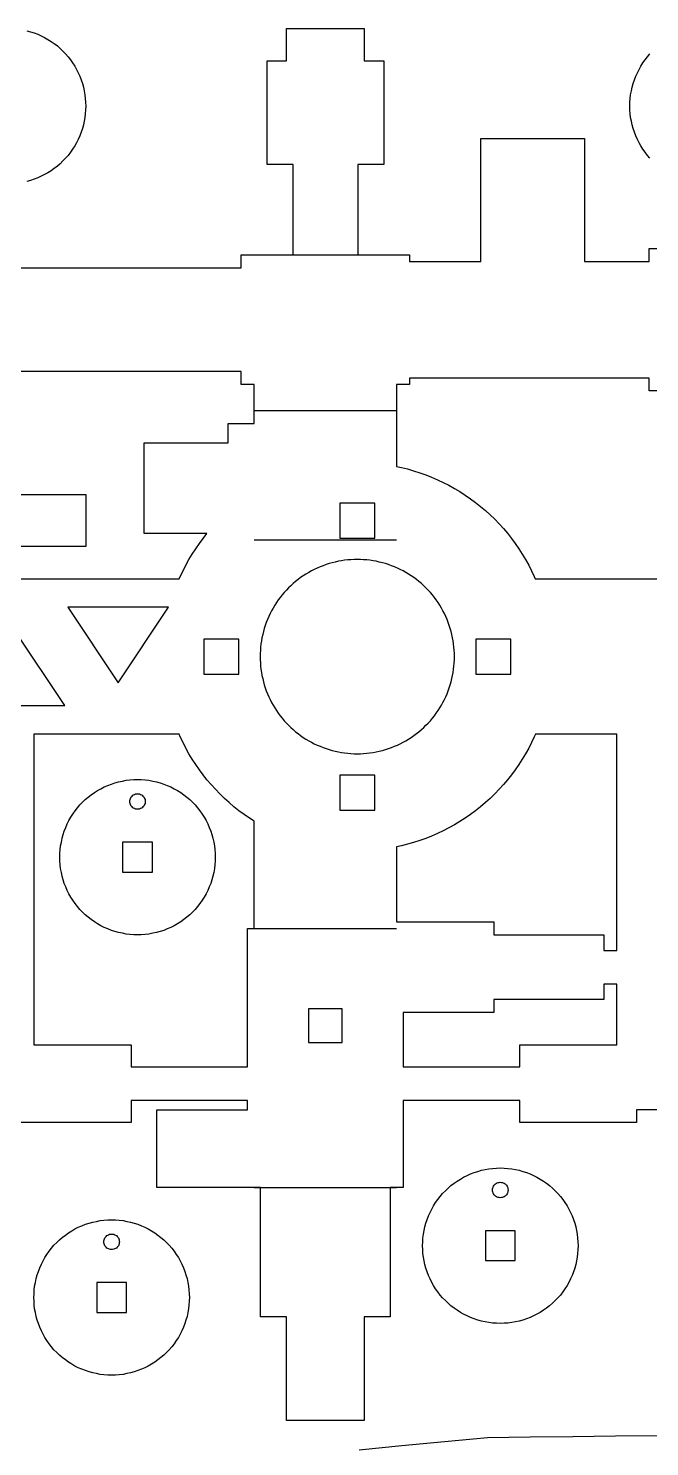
# Model space of a CAD drawing. Header units: millimetres. Extents: x 5 to 513, y 5 to 395.
# Drawn here: x 208.6 to 256.5, y 285.5 to 395 of the extents above; entities that cross this region are included whole.
import ezdxf

# ---------------------------------------------------------------- set-up
doc = ezdxf.new("R2010")
doc.units = ezdxf.units.MM
doc.layers.add('CUT', color=1, linetype='Continuous')
doc.layers.add('ENGRAVE', color=5, linetype='Continuous')

msp = doc.modelspace()

# ---------------------------------------------------------------- linework, layer by layer
at = {"layer": 'CUT'}
for points in [[(208, 376.5), (225, 376.5), (225, 377.5), (229, 377.5), (229, 384.5), (227, 384.5), (227, 392.5), (228.5, 392.5), (228.5, 395), (234.5, 395), (234.5, 392.5), (236, 392.5), (236, 384.5), (234, 384.5), (234, 377.5), (238, 377.5), (238, 377), (243.5, 377), (243.5, 386.5), (251.5, 386.5), (251.5, 377), (256.5, 377), (256.5, 378), (264.5, 378)], [(208.46, 394.82), (208.74, 394.74), (209.02, 394.65), (209.3, 394.54), (209.57, 394.42), (209.83, 394.29), (210.08, 394.15), (210.33, 393.99), (210.57, 393.82), (210.81, 393.64), (211.03, 393.45), (211.24, 393.24), (211.45, 393.03), (211.64, 392.81), (211.82, 392.57), (211.99, 392.33), (212.15, 392.08), (212.29, 391.83), (212.42, 391.57), (212.54, 391.3), (212.65, 391.02), (212.74, 390.74), (212.82, 390.46), (212.88, 390.17), (212.94, 389.88), (212.97, 389.59), (212.99, 389.29), (213, 389), (212.99, 388.71), (212.97, 388.41), (212.94, 388.12), (212.88, 387.83), (212.82, 387.54), (212.74, 387.26), (212.65, 386.98), (212.54, 386.7), (212.42, 386.43), (212.29, 386.17), (212.15, 385.92), (211.99, 385.67), (211.82, 385.43), (211.64, 385.19), (211.45, 384.97), (211.24, 384.76), (211.03, 384.55), (210.81, 384.36), (210.57, 384.18), (210.33, 384.01), (210.08, 383.85), (209.83, 383.71), (209.57, 383.58), (209.3, 383.46), (209.02, 383.35), (208.74, 383.26), (208.46, 383.18)], [(256.55, 384.97), (256.36, 385.19), (256.18, 385.43), (256.01, 385.67), (255.85, 385.92), (255.71, 386.17), (255.58, 386.43), (255.46, 386.7), (255.35, 386.98), (255.26, 387.26), (255.18, 387.54), (255.12, 387.83), (255.06, 388.12), (255.03, 388.41), (255.01, 388.71), (255, 389), (255.01, 389.29), (255.03, 389.59), (255.06, 389.88), (255.12, 390.17), (255.18, 390.46), (255.26, 390.74), (255.35, 391.02), (255.46, 391.3), (255.58, 391.57), (255.71, 391.83), (255.85, 392.08), (256.01, 392.33), (256.18, 392.57), (256.36, 392.81), (256.55, 393.03)], [(172, 352.5), (220.22, 352.5), (220.3, 352.68), (220.51, 353.12), (220.73, 353.56), (220.97, 353.99), (221.22, 354.41), (221.49, 354.82), (221.77, 355.23), (222.06, 355.62), (222.36, 356), (217.5, 356), (217.5, 363), (224, 363), (224, 364.5), (226, 364.5), (226, 367.5), (225, 367.5), (225, 368.5), (208, 368.5)], [(264.5, 367), (256.5, 367), (256.5, 368), (238, 368), (238, 367.5), (237, 367.5), (237, 361.18), (237.37, 361.1), (237.84, 360.98), (238.31, 360.84), (238.78, 360.69), (239.24, 360.53), (239.7, 360.35), (240.15, 360.15), (240.59, 359.94), (241.03, 359.72), (241.46, 359.48), (241.88, 359.23), (242.29, 358.96), (242.7, 358.68), (243.09, 358.39), (243.48, 358.09), (243.85, 357.77), (244.21, 357.44), (244.57, 357.1), (244.91, 356.74), (245.24, 356.38), (245.56, 356.01), (245.86, 355.62), (246.15, 355.23), (246.43, 354.82), (246.7, 354.41), (246.95, 353.99), (247.19, 353.56), (247.41, 353.12), (247.62, 352.68), (247.7, 352.5), (291, 352.5)], [(206, 359), (212.96, 359), (213, 359), (213, 358.96), (213, 355.04), (213, 355), (212.96, 355), (193.04, 355)], [(259, 311.5), (255.5, 311.5), (255.5, 310.5), (246.5, 310.5), (246.5, 312.2), (237.5, 312.2), (237.5, 305.5), (236.5, 305.5), (236.5, 295.5), (234.5, 295.5), (234.5, 287.5), (228.5, 287.5), (228.5, 295.5), (226.5, 295.5), (226.5, 305.5), (225.5, 305.5), (218.5, 305.5), (218.5, 311.5), (225.5, 311.5), (225.5, 312.2), (216.5, 312.2), (216.5, 310.5), (207.5, 310.5)], [(234.1, 285.24), (237.4, 285.56), (240.7, 285.88), (244, 286.2), (247.3, 286.24), (250.6, 286.27), (253.9, 286.31), (257.2, 286.34)]]:
    msp.add_lwpolyline(points, dxfattribs=at)
for points in [[(235.31, 358.34), (232.61, 358.34), (232.61, 355.64), (235.31, 355.64)], [(241.36, 347.71), (241.32, 347.95), (241.26, 348.19), (241.2, 348.43), (241.14, 348.67), (241.06, 348.9), (240.98, 349.13), (240.89, 349.36), (240.79, 349.59), (240.69, 349.81), (240.57, 350.03), (240.46, 350.24), (240.33, 350.45), (240.2, 350.66), (240.06, 350.86), (239.91, 351.06), (239.76, 351.25), (239.6, 351.44), (239.43, 351.62), (239.26, 351.79), (239.09, 351.96), (238.91, 352.13), (238.72, 352.29), (238.53, 352.44), (238.33, 352.59), (238.13, 352.73), (237.92, 352.86), (237.71, 352.99), (237.5, 353.1), (237.28, 353.22), (237.06, 353.32), (236.83, 353.42), (236.6, 353.51), (236.37, 353.59), (236.14, 353.67), (235.9, 353.73), (235.66, 353.79), (235.42, 353.85), (235.18, 353.89), (234.94, 353.93), (234.7, 353.95), (234.45, 353.97), (234.21, 353.99), (233.96, 353.99), (233.71, 353.99), (233.47, 353.97), (233.22, 353.95), (232.98, 353.93), (232.74, 353.89), (232.5, 353.85), (232.26, 353.79), (232.02, 353.73), (231.78, 353.67), (231.55, 353.59), (231.32, 353.51), (231.09, 353.42), (230.86, 353.32), (230.64, 353.22), (230.42, 353.1), (230.21, 352.99), (230, 352.86), (229.79, 352.73), (229.59, 352.59), (229.39, 352.44), (229.2, 352.29), (229.01, 352.13), (228.83, 351.96), (228.66, 351.79), (228.49, 351.62), (228.32, 351.44), (228.16, 351.25), (228.01, 351.06), (227.86, 350.86), (227.72, 350.66), (227.59, 350.45), (227.46, 350.24), (227.35, 350.03), (227.23, 349.81), (227.13, 349.59), (227.03, 349.36), (226.94, 349.13), (226.86, 348.9), (226.78, 348.67), (226.72, 348.43), (226.66, 348.19), (226.6, 347.95), (226.56, 347.71), (226.52, 347.47), (226.5, 347.23), (226.48, 346.98), (226.46, 346.74), (226.46, 346.49), (226.46, 346.24), (226.48, 346), (226.5, 345.75), (226.52, 345.51), (226.56, 345.27), (226.6, 345.03), (226.66, 344.79), (226.72, 344.55), (226.78, 344.31), (226.86, 344.08), (226.94, 343.85), (227.03, 343.62), (227.13, 343.39), (227.23, 343.17), (227.35, 342.95), (227.46, 342.74), (227.59, 342.53), (227.72, 342.32), (227.86, 342.12), (228.01, 341.92), (228.16, 341.73), (228.32, 341.54), (228.49, 341.36), (228.66, 341.19), (228.83, 341.02), (229.01, 340.85), (229.2, 340.69), (229.39, 340.54), (229.59, 340.39), (229.79, 340.25), (230, 340.12), (230.21, 339.99), (230.42, 339.88), (230.64, 339.76), (230.86, 339.66), (231.09, 339.56), (231.32, 339.47), (231.55, 339.39), (231.78, 339.31), (232.02, 339.25), (232.26, 339.19), (232.5, 339.13), (232.74, 339.09), (232.98, 339.05), (233.22, 339.03), (233.47, 339.01), (233.71, 338.99), (233.96, 338.99), (234.21, 338.99), (234.45, 339.01), (234.7, 339.03), (234.94, 339.05), (235.18, 339.09), (235.42, 339.13), (235.66, 339.19), (235.9, 339.25), (236.14, 339.31), (236.37, 339.39), (236.6, 339.47), (236.83, 339.56), (237.06, 339.66), (237.28, 339.76), (237.5, 339.88), (237.71, 339.99), (237.92, 340.12), (238.13, 340.25), (238.33, 340.39), (238.53, 340.54), (238.72, 340.69), (238.91, 340.85), (239.09, 341.02), (239.26, 341.19), (239.43, 341.36), (239.6, 341.54), (239.76, 341.73), (239.91, 341.92), (240.06, 342.12), (240.2, 342.32), (240.33, 342.53), (240.46, 342.74), (240.57, 342.95), (240.69, 343.17), (240.79, 343.39), (240.89, 343.62), (240.98, 343.85), (241.06, 344.08), (241.14, 344.31), (241.2, 344.55), (241.26, 344.79), (241.32, 345.03), (241.36, 345.27), (241.4, 345.51), (241.42, 345.75), (241.44, 346), (241.46, 346.24), (241.46, 346.49), (241.46, 346.74), (241.44, 346.98), (241.42, 347.23), (241.4, 347.47)], [(211.61, 350.3), (215.5, 344.47), (219.39, 350.3)], [(203.61, 342.7), (211.39, 342.7), (207.5, 348.53)], [(224.81, 345.14), (224.81, 347.84), (222.11, 347.84), (222.11, 345.14)], [(243.11, 347.84), (243.11, 345.14), (245.81, 345.14), (245.81, 347.84)], [(224.07, 335.21), (223.71, 335.54), (223.35, 335.88), (223.01, 336.24), (222.68, 336.6), (222.36, 336.97), (222.06, 337.36), (221.77, 337.75), (221.49, 338.16), (221.22, 338.57), (220.97, 338.99), (220.73, 339.42), (220.51, 339.86), (220.3, 340.3), (220.21, 340.5), (209, 340.5), (209, 316.5), (216.5, 316.5), (216.5, 314.8), (225.5, 314.8), (225.5, 325.5), (226, 325.5), (226, 333.78), (225.63, 334.02), (225.22, 334.3), (224.83, 334.59), (224.44, 334.89)], [(244.57, 335.88), (244.21, 335.54), (243.85, 335.21), (243.48, 334.89), (243.09, 334.59), (242.7, 334.3), (242.29, 334.02), (241.88, 333.75), (241.46, 333.5), (241.03, 333.26), (240.59, 333.04), (240.15, 332.83), (239.7, 332.63), (239.24, 332.45), (238.78, 332.29), (238.31, 332.14), (237.84, 332), (237.37, 331.88), (237, 331.8), (237, 326), (244.5, 326), (244.5, 325), (253, 325), (253, 323.8), (254, 323.8), (254, 340.5), (247.71, 340.5), (247.62, 340.3), (247.41, 339.86), (247.19, 339.42), (246.95, 338.99), (246.7, 338.57), (246.43, 338.16), (246.15, 337.75), (245.86, 337.36), (245.56, 336.97), (245.24, 336.6), (244.91, 336.24)], [(232.61, 334.64), (235.31, 334.64), (235.31, 337.34), (232.61, 337.34)], [(222.99, 330.71), (222.97, 330.41), (222.94, 330.12), (222.88, 329.83), (222.82, 329.54), (222.74, 329.26), (222.65, 328.98), (222.54, 328.7), (222.42, 328.43), (222.29, 328.17), (222.15, 327.92), (221.99, 327.67), (221.82, 327.43), (221.64, 327.19), (221.45, 326.97), (221.24, 326.76), (221.03, 326.55), (220.81, 326.36), (220.57, 326.18), (220.33, 326.01), (220.08, 325.85), (219.83, 325.71), (219.57, 325.58), (219.3, 325.46), (219.02, 325.35), (218.74, 325.26), (218.46, 325.18), (218.17, 325.12), (217.88, 325.06), (217.59, 325.03), (217.29, 325.01), (217, 325), (216.71, 325.01), (216.41, 325.03), (216.12, 325.06), (215.83, 325.12), (215.54, 325.18), (215.26, 325.26), (214.98, 325.35), (214.7, 325.46), (214.43, 325.58), (214.17, 325.71), (213.92, 325.85), (213.67, 326.01), (213.43, 326.18), (213.19, 326.36), (212.97, 326.55), (212.76, 326.76), (212.55, 326.97), (212.36, 327.19), (212.18, 327.43), (212.01, 327.67), (211.85, 327.92), (211.71, 328.17), (211.58, 328.43), (211.46, 328.7), (211.35, 328.98), (211.26, 329.26), (211.18, 329.54), (211.12, 329.83), (211.06, 330.12), (211.03, 330.41), (211.01, 330.71), (211, 331), (211.01, 331.29), (211.03, 331.59), (211.06, 331.88), (211.12, 332.17), (211.18, 332.46), (211.26, 332.74), (211.35, 333.02), (211.46, 333.3), (211.58, 333.57), (211.71, 333.83), (211.85, 334.08), (212.01, 334.33), (212.18, 334.57), (212.36, 334.81), (212.55, 335.03), (212.76, 335.24), (212.97, 335.45), (213.19, 335.64), (213.43, 335.82), (213.67, 335.99), (213.92, 336.15), (214.17, 336.29), (214.43, 336.42), (214.7, 336.54), (214.98, 336.65), (215.26, 336.74), (215.54, 336.82), (215.83, 336.88), (216.12, 336.94), (216.41, 336.97), (216.71, 336.99), (217, 337), (217.29, 336.99), (217.59, 336.97), (217.88, 336.94), (218.17, 336.88), (218.46, 336.82), (218.74, 336.74), (219.02, 336.65), (219.3, 336.54), (219.57, 336.42), (219.83, 336.29), (220.08, 336.15), (220.33, 335.99), (220.57, 335.82), (220.81, 335.64), (221.03, 335.45), (221.24, 335.24), (221.45, 335.03), (221.64, 334.81), (221.82, 334.57), (221.99, 334.33), (222.15, 334.08), (222.29, 333.83), (222.42, 333.57), (222.54, 333.3), (222.65, 333.02), (222.74, 332.74), (222.82, 332.46), (222.88, 332.17), (222.94, 331.88), (222.97, 331.59), (222.99, 331.29), (223, 331)], [(218.15, 332.15), (215.85, 332.15), (215.85, 329.85), (218.15, 329.85)], [(246.5, 316.5), (254, 316.5), (254, 321.2), (253, 321.2), (253, 320), (244.5, 320), (244.5, 319), (237.5, 319), (237.5, 314.8), (246.5, 314.8)], [(230.2, 319.3), (230.2, 316.7), (232.8, 316.7), (232.8, 319.3)], [(250.99, 300.71), (250.97, 300.41), (250.94, 300.12), (250.88, 299.83), (250.82, 299.54), (250.74, 299.26), (250.65, 298.98), (250.54, 298.7), (250.42, 298.43), (250.29, 298.17), (250.15, 297.92), (249.99, 297.67), (249.82, 297.43), (249.64, 297.19), (249.45, 296.97), (249.24, 296.76), (249.03, 296.55), (248.81, 296.36), (248.57, 296.18), (248.33, 296.01), (248.08, 295.85), (247.83, 295.71), (247.57, 295.58), (247.3, 295.46), (247.02, 295.35), (246.74, 295.26), (246.46, 295.18), (246.17, 295.12), (245.88, 295.06), (245.59, 295.03), (245.29, 295.01), (245, 295), (244.71, 295.01), (244.41, 295.03), (244.12, 295.06), (243.83, 295.12), (243.54, 295.18), (243.26, 295.26), (242.98, 295.35), (242.7, 295.46), (242.43, 295.58), (242.17, 295.71), (241.92, 295.85), (241.67, 296.01), (241.43, 296.18), (241.19, 296.36), (240.97, 296.55), (240.76, 296.76), (240.55, 296.97), (240.36, 297.19), (240.18, 297.43), (240.01, 297.67), (239.85, 297.92), (239.71, 298.17), (239.58, 298.43), (239.46, 298.7), (239.35, 298.98), (239.26, 299.26), (239.18, 299.54), (239.12, 299.83), (239.06, 300.12), (239.03, 300.41), (239.01, 300.71), (239, 301), (239.01, 301.29), (239.03, 301.59), (239.06, 301.88), (239.12, 302.17), (239.18, 302.46), (239.26, 302.74), (239.35, 303.02), (239.46, 303.3), (239.58, 303.57), (239.71, 303.83), (239.85, 304.08), (240.01, 304.33), (240.18, 304.57), (240.36, 304.81), (240.55, 305.03), (240.76, 305.24), (240.97, 305.45), (241.19, 305.64), (241.43, 305.82), (241.67, 305.99), (241.92, 306.15), (242.17, 306.29), (242.43, 306.42), (242.7, 306.54), (242.98, 306.65), (243.26, 306.74), (243.54, 306.82), (243.83, 306.88), (244.12, 306.94), (244.41, 306.97), (244.71, 306.99), (245, 307), (245.29, 306.99), (245.59, 306.97), (245.88, 306.94), (246.17, 306.88), (246.46, 306.82), (246.74, 306.74), (247.02, 306.65), (247.3, 306.54), (247.57, 306.42), (247.83, 306.29), (248.08, 306.15), (248.33, 305.99), (248.57, 305.82), (248.81, 305.64), (249.03, 305.45), (249.24, 305.24), (249.45, 305.03), (249.64, 304.81), (249.82, 304.57), (249.99, 304.33), (250.15, 304.08), (250.29, 303.83), (250.42, 303.57), (250.54, 303.3), (250.65, 303.02), (250.74, 302.74), (250.82, 302.46), (250.88, 302.17), (250.94, 301.88), (250.97, 301.59), (250.99, 301.29), (251, 301)], [(220.99, 296.71), (220.97, 296.41), (220.94, 296.12), (220.88, 295.83), (220.82, 295.54), (220.74, 295.26), (220.65, 294.98), (220.54, 294.7), (220.42, 294.43), (220.29, 294.17), (220.15, 293.92), (219.99, 293.67), (219.82, 293.43), (219.64, 293.19), (219.45, 292.97), (219.24, 292.76), (219.03, 292.55), (218.81, 292.36), (218.57, 292.18), (218.33, 292.01), (218.08, 291.85), (217.83, 291.71), (217.57, 291.58), (217.3, 291.46), (217.02, 291.35), (216.74, 291.26), (216.46, 291.18), (216.17, 291.12), (215.88, 291.06), (215.59, 291.03), (215.29, 291.01), (215, 291), (214.71, 291.01), (214.41, 291.03), (214.12, 291.06), (213.83, 291.12), (213.54, 291.18), (213.26, 291.26), (212.98, 291.35), (212.7, 291.46), (212.43, 291.58), (212.17, 291.71), (211.92, 291.85), (211.67, 292.01), (211.43, 292.18), (211.19, 292.36), (210.97, 292.55), (210.76, 292.76), (210.55, 292.97), (210.36, 293.19), (210.18, 293.43), (210.01, 293.67), (209.85, 293.92), (209.71, 294.17), (209.58, 294.43), (209.46, 294.7), (209.35, 294.98), (209.26, 295.26), (209.18, 295.54), (209.12, 295.83), (209.06, 296.12), (209.03, 296.41), (209.01, 296.71), (209, 297), (209.01, 297.29), (209.03, 297.59), (209.06, 297.88), (209.12, 298.17), (209.18, 298.46), (209.26, 298.74), (209.35, 299.02), (209.46, 299.3), (209.58, 299.57), (209.71, 299.83), (209.85, 300.08), (210.01, 300.33), (210.18, 300.57), (210.36, 300.81), (210.55, 301.03), (210.76, 301.24), (210.97, 301.45), (211.19, 301.64), (211.43, 301.82), (211.67, 301.99), (211.92, 302.15), (212.17, 302.29), (212.43, 302.42), (212.7, 302.54), (212.98, 302.65), (213.26, 302.74), (213.54, 302.82), (213.83, 302.88), (214.12, 302.94), (214.41, 302.97), (214.71, 302.99), (215, 303), (215.29, 302.99), (215.59, 302.97), (215.88, 302.94), (216.17, 302.88), (216.46, 302.82), (216.74, 302.74), (217.02, 302.65), (217.3, 302.54), (217.57, 302.42), (217.83, 302.29), (218.08, 302.15), (218.33, 301.99), (218.57, 301.82), (218.81, 301.64), (219.03, 301.45), (219.24, 301.24), (219.45, 301.03), (219.64, 300.81), (219.82, 300.57), (219.99, 300.33), (220.15, 300.08), (220.29, 299.83), (220.42, 299.57), (220.54, 299.3), (220.65, 299.02), (220.74, 298.74), (220.82, 298.46), (220.88, 298.17), (220.94, 297.88), (220.97, 297.59), (220.99, 297.29), (221, 297)], [(246.15, 302.15), (243.85, 302.15), (243.85, 299.85), (246.15, 299.85)], [(216.15, 298.15), (213.85, 298.15), (213.85, 295.85), (216.15, 295.85)]]:
    msp.add_lwpolyline(points, close=True, dxfattribs=at)
at = {"layer": 'ENGRAVE'}
for points in [[(226, 377.5), (237, 377.5)], [(226, 365.5), (237, 365.5)], [(226, 355.5), (237, 355.5)], [(217.6, 335.3), (217.59, 335.22), (217.58, 335.14), (217.55, 335.07), (217.52, 335), (217.48, 334.93), (217.42, 334.88), (217.37, 334.82), (217.3, 334.78), (217.23, 334.75), (217.16, 334.72), (217.08, 334.71), (217, 334.7), (216.92, 334.71), (216.84, 334.72), (216.77, 334.75), (216.7, 334.78), (216.63, 334.82), (216.58, 334.88), (216.52, 334.93), (216.48, 335), (216.45, 335.07), (216.42, 335.14), (216.41, 335.22), (216.4, 335.3), (216.41, 335.38), (216.42, 335.46), (216.45, 335.53), (216.48, 335.6), (216.52, 335.67), (216.58, 335.72), (216.63, 335.78), (216.7, 335.82), (216.77, 335.85), (216.84, 335.88), (216.92, 335.89), (217, 335.9), (217.08, 335.89), (217.16, 335.88), (217.23, 335.85), (217.3, 335.82), (217.37, 335.78), (217.42, 335.72), (217.48, 335.67), (217.52, 335.6), (217.55, 335.53), (217.58, 335.46), (217.59, 335.38), (217.6, 335.3)], [(226, 325.5), (237, 325.5)], [(245.6, 305.3), (245.59, 305.22), (245.58, 305.14), (245.55, 305.07), (245.52, 305), (245.48, 304.93), (245.42, 304.88), (245.37, 304.82), (245.3, 304.78), (245.23, 304.75), (245.16, 304.72), (245.08, 304.71), (245, 304.7), (244.92, 304.71), (244.84, 304.72), (244.77, 304.75), (244.7, 304.78), (244.63, 304.82), (244.58, 304.88), (244.52, 304.93), (244.48, 305), (244.45, 305.07), (244.42, 305.14), (244.41, 305.22), (244.4, 305.3), (244.41, 305.38), (244.42, 305.46), (244.45, 305.53), (244.48, 305.6), (244.52, 305.67), (244.58, 305.72), (244.63, 305.78), (244.7, 305.82), (244.77, 305.85), (244.84, 305.88), (244.92, 305.89), (245, 305.9), (245.08, 305.89), (245.16, 305.88), (245.23, 305.85), (245.3, 305.82), (245.37, 305.78), (245.42, 305.72), (245.48, 305.67), (245.52, 305.6), (245.55, 305.53), (245.58, 305.46), (245.59, 305.38), (245.6, 305.3)], [(226, 305.5), (237, 305.5)], [(215.6, 301.3), (215.59, 301.22), (215.58, 301.14), (215.55, 301.07), (215.52, 301), (215.48, 300.93), (215.42, 300.88), (215.37, 300.82), (215.3, 300.78), (215.23, 300.75), (215.16, 300.72), (215.08, 300.71), (215, 300.7), (214.92, 300.71), (214.84, 300.72), (214.77, 300.75), (214.7, 300.78), (214.63, 300.82), (214.58, 300.88), (214.52, 300.93), (214.48, 301), (214.45, 301.07), (214.42, 301.14), (214.41, 301.22), (214.4, 301.3), (214.41, 301.38), (214.42, 301.46), (214.45, 301.53), (214.48, 301.6), (214.52, 301.67), (214.58, 301.72), (214.63, 301.78), (214.7, 301.82), (214.77, 301.85), (214.84, 301.88), (214.92, 301.89), (215, 301.9), (215.08, 301.89), (215.16, 301.88), (215.23, 301.85), (215.3, 301.82), (215.37, 301.78), (215.42, 301.72), (215.48, 301.67), (215.52, 301.6), (215.55, 301.53), (215.58, 301.46), (215.59, 301.38), (215.6, 301.3)]]:
    msp.add_lwpolyline(points, dxfattribs=at)

doc.saveas('drawing.dxf')
